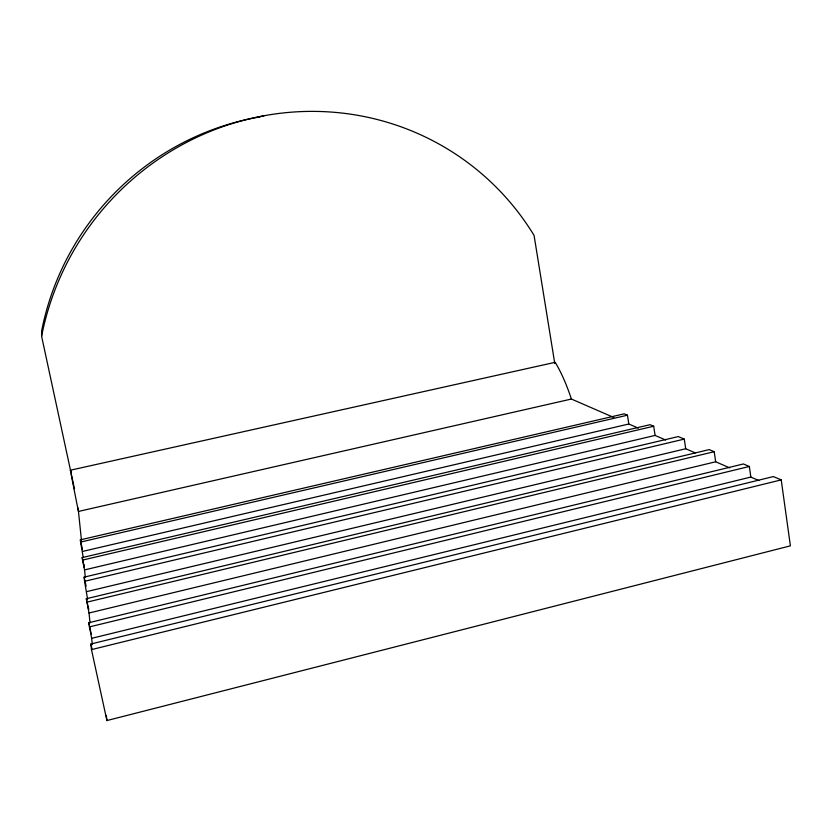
<?xml version="1.0" encoding="UTF-8"?>
<svg xmlns="http://www.w3.org/2000/svg" width="832" height="832" viewBox="0 0 832 832"><rect width="100%" height="100%" fill="white"/><g stroke="black" fill="none" stroke-linecap="round" stroke-linejoin="round"><path stroke-width="1.25" d="M613.798 417.477L571.397 399.038A84.24 25.698 76.2 0 0 555.194 362.315L70.418 470.205L71.032 472.784L41.6 336.242L41.642 330.918A264.462 257.244 -51.2 0 1 259.73 116.948M106.912 720.564L790.4 545.834L781.217 479.887L773.334 476.57L90.917 643.999L91.478 649.615L106.912 720.564L106.319 715.416M91.478 649.615L781.217 479.887M92.31 644.561L91.655 638.331L750.838 477.069L758.857 480.553M91.655 638.331L88.764 622.752L743.382 463.965L749.33 466.471L750.838 477.069M89.19 626.964L749.33 466.471M257.223 117.395L264.181 115.71M90.054 622.898L89.024 613.007L715.686 461.781L729.695 467.875M89.024 613.007L86.33 598.728L709.228 449.602L714.21 451.693L715.686 461.781M86.684 602.222L714.21 451.693M87.599 599.238L84.573 581.308L684.268 439.098L685.714 448.75L695.23 452.889M86.798 591.594L685.714 448.75M85.322 577.356L84.542 569.899L655.086 435.427L665.631 440.014M84.573 581.308L84.146 577.127L678.257 436.571L684.268 439.098M84.542 569.899L82.17 557.596L650.042 424.694L653.692 426.234L655.086 435.427M82.43 560.113L653.692 426.234M83.252 557.534L80.6 542.069L627.453 415.189L628.815 424.008L638.342 428.147M82.618 551.418L628.815 424.008M80.6 542.069L80.371 539.843L624.218 413.826L627.453 415.189M571.397 399.038L78.458 511.441A89.596 2.09 78.2 0 1 70.418 470.205M88.764 622.752L89.305 625.248M89.856 627.754L91.208 634.015M90.917 643.999L91.936 648.71M71.292 474.011L74.454 488.696M80.371 539.843L82.378 549.141M82.17 557.596L84.271 567.32L84.022 564.866M84.146 577.127L86.112 586.186M86.33 598.728L88.65 609.43L88.39 606.882M554.798 363.636L534.071 235.425A272.823 264.93 -51.5 0 0 258.326 116.844A272.823 264.93 -51.5 0 0 41.6 336.242M78.104 507.988L81.453 540.207"/></g></svg>
